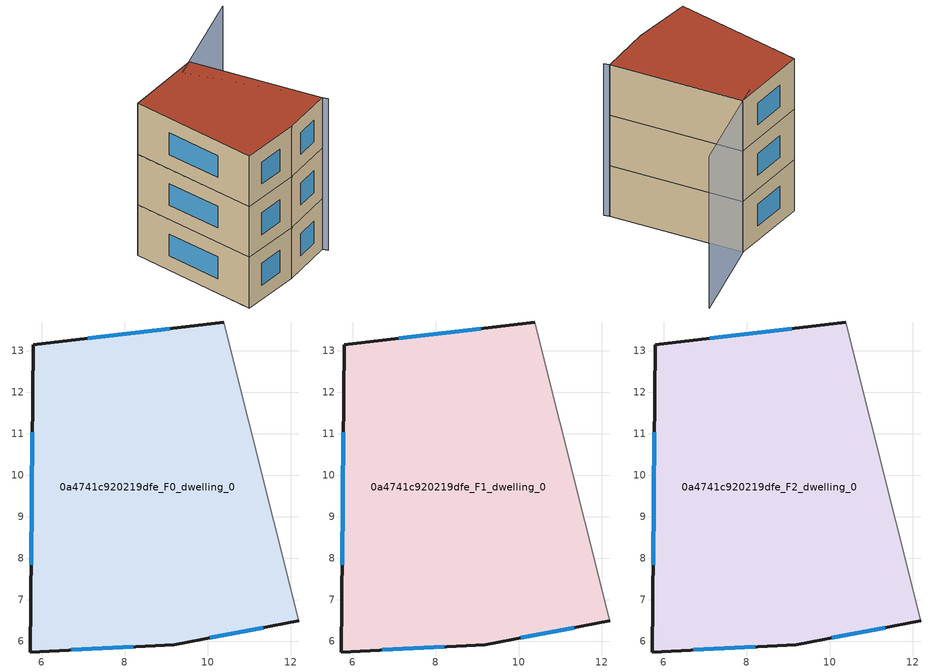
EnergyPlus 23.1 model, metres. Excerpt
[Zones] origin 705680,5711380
0a4741c920219dfe_F0_dwelling_0
 floor ground (EU_floor_Construction): 10.39,13.69 12.19,6.49 9.2,5.91 5.72,5.74 5.8,13.13 z0
 wall outside (EU_wall_Construction): 10.39,13.69 5.8,13.13 5.72,5.74 9.2,5.91 12.19,6.49 z0:3
 wall adiabatic (EU_wall_Construction): 12.19,6.49 10.39,13.69 z0:3
 window (EU_Window_Construction): 5.78,11.03 5.74,7.84 / 9.08,13.53 7.11,13.29 / 10.05,6.08 11.34,6.32 / 6.71,5.79 8.21,5.86 z0.85:2.15
0a4741c920219dfe_F1_dwelling_0
 floor to 0a4741c920219dfe_F0_dwelling_0 (EU_floor_Construction): 10.39,13.69 12.19,6.49 9.2,5.91 5.72,5.74 5.8,13.13 z3
 wall outside (EU_wall_Construction): 10.39,13.69 5.8,13.13 5.72,5.74 9.2,5.91 12.19,6.49 z3:6
 wall adiabatic (EU_wall_Construction): 12.19,6.49 10.39,13.69 z3:6
 window (EU_Window_Construction): 5.78,11.03 5.74,7.84 / 9.08,13.53 7.11,13.29 / 10.05,6.08 11.34,6.32 / 6.71,5.79 8.21,5.86 z3.85:5.15
0a4741c920219dfe_F2_dwelling_0
 floor to 0a4741c920219dfe_F1_dwelling_0 (EU_floor_Construction): 10.39,13.69 12.19,6.49 9.2,5.91 5.72,5.74 5.8,13.13 z6
 wall outside (EU_wall_Construction): 10.39,13.69 5.8,13.13 5.72,5.74 9.2,5.91 12.19,6.49 z6:9
 wall adiabatic (EU_wall_Construction): 12.19,6.49 10.39,13.69 z6:9
 window (EU_Window_Construction): 5.78,11.03 5.74,7.84 / 9.08,13.53 7.11,13.29 / 10.05,6.08 11.34,6.32 / 6.71,5.79 8.21,5.86 z6.85:8.15
 roof outside (EU_roof_Construction): 12.19,6.49 10.39,13.69 5.8,13.13 5.72,5.74 9.2,5.91 z9
shading: 12.32,6.2 9.4,13.28 / 9.4,13.28 15.39,15.75 z0:9
[Building]
EU S2 Campaign: North Axis=0; Terrain=City; Solar Distribution=FullExterior
[Site:Location]
London: Latitude=51.5; Longitude=-0.5; Time Zone=0; Elevation=25
[SizingPeriod:WeatherFileDays]
AnnualSizingPeriod: Begin Month=1; Begin Day of Month=1; End Month=12; End Day of Month=31; Day of Week for Start Day=Monday; Use Weather File Daylight Saving Period=No; Use Weather File Rain and Snow Indicators=No
[MATERIAL]
EU_InternalMass_Material: Roughness=MediumRough; Thickness=0.1; Conductivity=1; Density=1800; Specific Heat=900; Thermal Absorptance=0.9; Solar Absorptance=0.7; Visible Absorptance=0.7
[MATERIAL:NOMASS] Roughness=MediumRough; Thermal Absorptance=0.9; Solar Absorptance=0.7; Visible Absorptance=0.7
Name | Thermal Resistance
EU_wall_NoMass | 0.71061
EU_roof_NoMass | 2.41608
EU_floor_NoMass | 1.75078
[WINDOWMATERIAL:SIMPLEGLAZINGSYSTEM]
EU_Window_SimpleGlazing: UFactor=2.64892; Solar Heat Gain Coefficient=0.76; Visible Transmittance=0.76
[CONSTRUCTION]
EU_wall_Construction: EU_wall_NoMass
EU_roof_Construction: EU_roof_NoMass
EU_floor_Construction: EU_floor_NoMass
EU_Window_Construction: EU_Window_SimpleGlazing
EU_InternalMass_Construction: EU_InternalMass_Material
[ZONE] Type=1; Multiplier=1; Ceiling Height=autocalculate; Floor Area=autocalculate; Part of Total Floor Area=Yes
Name | Volume
0a4741c920219dfe_F0_dwelling_0 | 125.043
0a4741c920219dfe_F1_dwelling_0; 0a4741c920219dfe_F2_dwelling_0 | 125.042
[INTERNALMASS] Construction=EU_InternalMass_Construction; Surface Area=41.6811
Name | Zone or ZoneList
0a4741c920219dfe_F0_dwelling_0_EU_InternalMass | 0a4741c920219dfe_F0_dwelling_0
0a4741c920219dfe_F1_dwelling_0_EU_InternalMass | 0a4741c920219dfe_F1_dwelling_0
0a4741c920219dfe_F2_dwelling_0_EU_InternalMass | 0a4741c920219dfe_F2_dwelling_0
[OTHEREQUIPMENT] Fuel Type=Electricity; Design Level Calculation Method=Watts/Area; Power per Zone Floor Area=1; Fraction Latent=0; Fraction Radiant=0; Fraction Lost=0; Carbon Dioxide Generation Rate=0; EndUse Subcategory=EU_Step8_InternalGains
Name | Zone or ZoneList or Space or SpaceList | Schedule
EU_Step8_InternalGain_0a4741c920219dfe_F0_dwelling_0_f000 | 0a4741c920219dfe_F0_dwelling_0 | EU_Step8_GainSchedule_0a4741c920219dfe_F0_dwelling_0_f000
EU_Step8_InternalGain_0a4741c920219dfe_F1_dwelling_0_f000 | 0a4741c920219dfe_F1_dwelling_0 | EU_Step8_GainSchedule_0a4741c920219dfe_F1_dwelling_0_f000
EU_Step8_InternalGain_0a4741c920219dfe_F2_dwelling_0_f000 | 0a4741c920219dfe_F2_dwelling_0 | EU_Step8_GainSchedule_0a4741c920219dfe_F2_dwelling_0_f000
[ZONEVENTILATION:DESIGNFLOWRATE] Schedule=EU_AlwaysOn; Design Flow Rate Calculation Method=AirChanges/Hour; Air Changes per Hour=0.496673; Ventilation Type=Natural; Fan Pressure Rise=0; Fan Total Efficiency=1; Constant Term Coefficient=1; Temperature Term Coefficient=0; Velocity Term Coefficient=0; Velocity Squared Term Coefficient=0; Minimum Indoor Temperature=-100; Maximum Indoor Temperature=100; Delta Temperature=-100; Minimum Outdoor Temperature=-100; Maximum Outdoor Temperature=100; Maximum Wind Speed=40
Name | Zone or ZoneList or Space or SpaceList
EU_ConstantAir_0a4741c920219dfe_F0_dwelling_0 | 0a4741c920219dfe_F0_dwelling_0
EU_ConstantAir_0a4741c920219dfe_F1_dwelling_0 | 0a4741c920219dfe_F1_dwelling_0
EU_ConstantAir_0a4741c920219dfe_F2_dwelling_0 | 0a4741c920219dfe_F2_dwelling_0
[HVACTEMPLATE:THERMOSTAT] Constant Heating Setpoint=20; Constant Cooling Setpoint=50
EU_HeatOnly_0a4741c920219dfe_F0_dwelling_0; EU_HeatOnly_0a4741c920219dfe_F1_dwelling_0; EU_HeatOnly_0a4741c920219dfe_F2_dwelling_0
[HVACTEMPLATE:ZONE:IDEALLOADSAIRSYSTEM] System Availability Schedule=EU_AlwaysOn; Maximum Heating Supply Air Temperature=50; Minimum Cooling Supply Air Temperature=13; Maximum Heating Supply Air Humidity Ratio=0.0156; Minimum Cooling Supply Air Humidity Ratio=0.0077; Heating Limit=NoLimit; Cooling Limit=NoLimit; Heating Availability Schedule=EU_AlwaysOn; Cooling Availability Schedule=EU_CoolingOff; Dehumidification Control Type=ConstantSensibleHeatRatio; Cooling Sensible Heat Ratio=0.7; Dehumidification Setpoint=60; Humidification Control Type=None; Humidification Setpoint=30; Outdoor Air Method=None; Outdoor Air Flow Rate per Person=0.00944; Outdoor Air Flow Rate per Zone Floor Area=0; Outdoor Air Flow Rate per Zone=0; Demand Controlled Ventilation Type=None; Outdoor Air Economizer Type=NoEconomizer; Heat Recovery Type=None; Sensible Heat Recovery Effectiveness=0.7; Latent Heat Recovery Effectiveness=0.65
Name | Template Thermostat
0a4741c920219dfe_F0_dwelling_0 | EU_HeatOnly_0a4741c920219dfe_F0_dwelling_0
0a4741c920219dfe_F1_dwelling_0 | EU_HeatOnly_0a4741c920219dfe_F1_dwelling_0
0a4741c920219dfe_F2_dwelling_0 | EU_HeatOnly_0a4741c920219dfe_F2_dwelling_0
[SIZING:ZONE] Zone Cooling Design Supply Air Temperature Input Method=SupplyAirTemperature; Zone Cooling Design Supply Air Temperature=13; Zone Heating Design Supply Air Temperature Input Method=SupplyAirTemperature; Zone Heating Design Supply Air Temperature=50; Zone Cooling Design Supply Air Humidity Ratio=0.008; Zone Heating Design Supply Air Humidity Ratio=0.008; Cooling Design Air Flow Method=DesignDay; Cooling Design Air Flow Rate=0; Cooling Minimum Air Flow per Zone Floor Area=0.000762; Cooling Minimum Air Flow=0; Cooling Minimum Air Flow Fraction=0.2; Heating Design Air Flow Method=DesignDay; Heating Design Air Flow Rate=0; Heating Maximum Air Flow per Zone Floor Area=0.002032; Heating Maximum Air Flow=0.141576; Heating Maximum Air Flow Fraction=0.3; Account for Dedicated Outdoor Air System=No; Dedicated Outdoor Air System Control Strategy=NeutralSupplyAir; Dedicated Outdoor Air Low Setpoint Temperature for Design=autosize; Dedicated Outdoor Air High Setpoint Temperature for Design=autosize; Zone Load Sizing Method=Sensible Load Only No Latent Load; Zone Latent Cooling Design Supply Air Humidity Ratio Input Method=HumidityRatioDifference; Zone Cooling Design Supply Air Humidity Ratio Difference=0.005; Zone Latent Heating Design Supply Air Humidity Ratio Input Method=HumidityRatioDifference; Zone Humidification Design Supply Air Humidity Ratio Difference=0.005
0a4741c920219dfe_F0_dwelling_0; 0a4741c920219dfe_F1_dwelling_0; 0a4741c920219dfe_F2_dwelling_0
[SCHEDULE:CONSTANT]
Name | Hourly Value
EU_AlwaysOn | 1
EU_CoolingOff | 0
[SCHEDULE:FILE] Column Number=1; Rows to Skip at Top=0; Number of Hours of Data=8760; Column Separator=Comma; Interpolate to Timestep=No; Minutes per Item=60; Adjust Schedule for Daylight Savings=Yes
Name | File
EU_Step8_GainSchedule_0a4741c920219dfe_F0_dwelling_0_f000 | ../../schedules/0a4741c920219dfe/0a4741c920219dfe_F0_dwelling_0_f000_gain.csv
EU_Step8_GainSchedule_0a4741c920219dfe_F1_dwelling_0_f000 | ../../schedules/0a4741c920219dfe/0a4741c920219dfe_F1_dwelling_0_f000_gain.csv
EU_Step8_GainSchedule_0a4741c920219dfe_F2_dwelling_0_f000 | ../../schedules/0a4741c920219dfe/0a4741c920219dfe_F2_dwelling_0_f000_gain.csv
